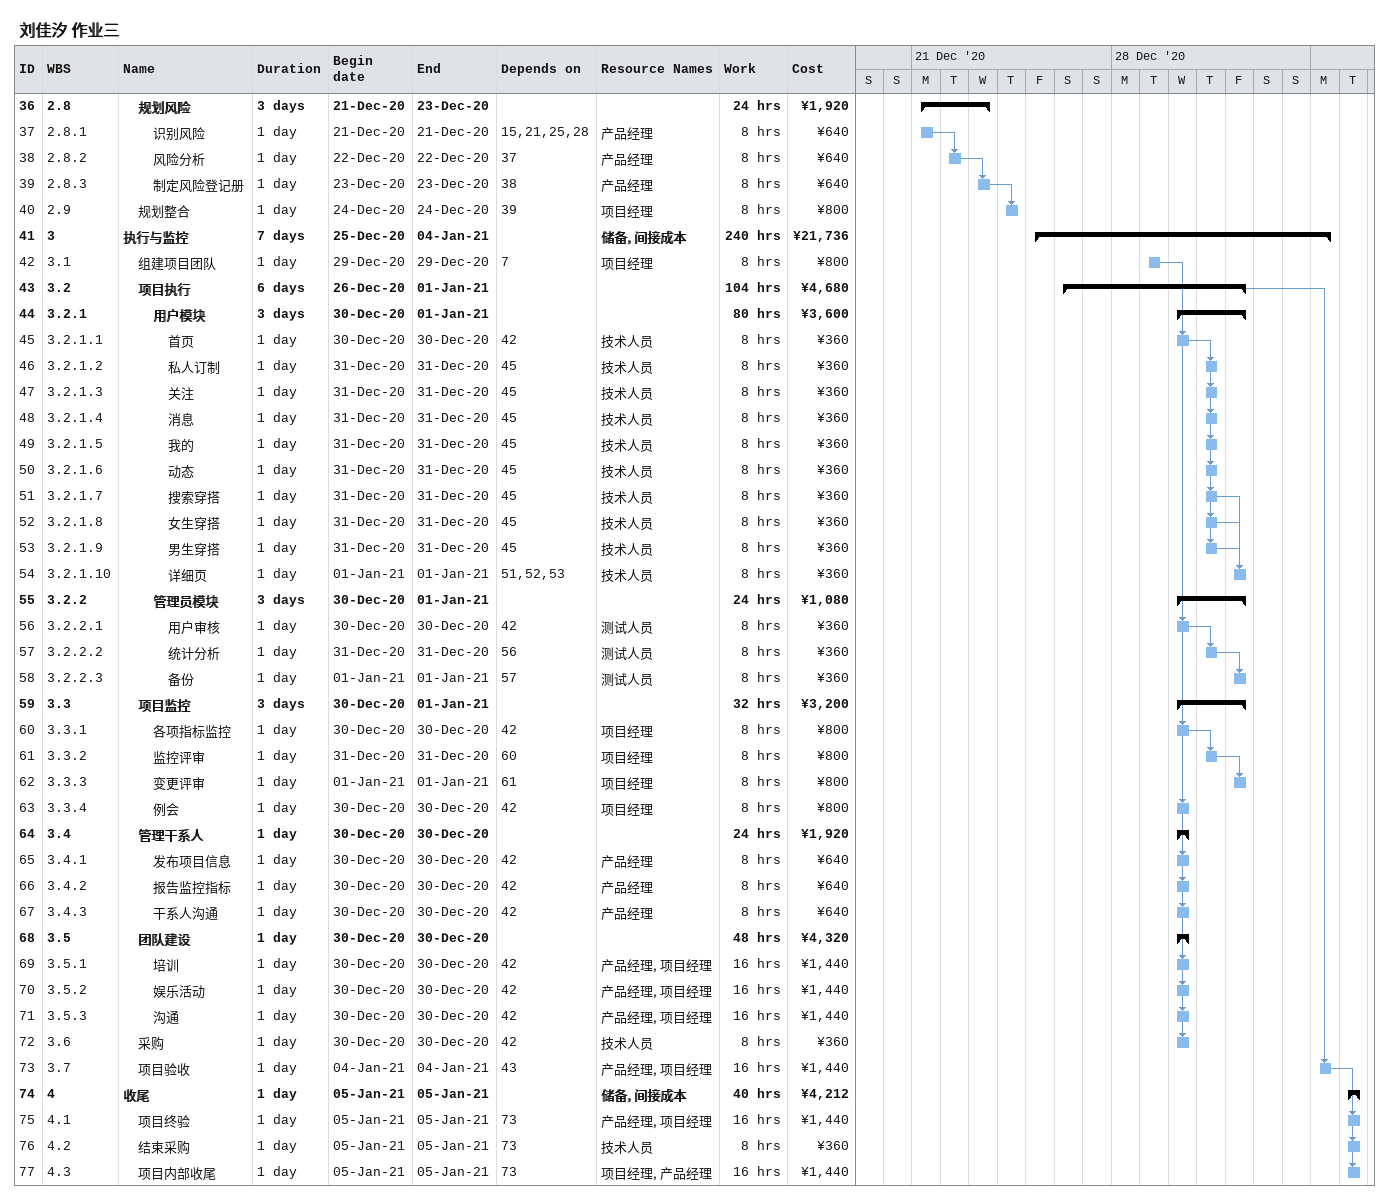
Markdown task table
刘佳汐 作业三

| ID | WBS | Task | Duration | Start | Finish | Predecessors | Resources | Work (h) | Cost (¥) |
|---|---|---|---|---|---|---|---|---|---|
| 36 | 2.8 | **规划风险** | 3d | 2020-12-21 | 2020-12-23 |  |  | 24 | 1920 |
| 37 | 2.8.1 | 识别风险 | 1d | 2020-12-21 | 2020-12-21 | 15, 21, 25, 28 | 产品经理 | 8 | 640 |
| 38 | 2.8.2 | 风险分析 | 1d | 2020-12-22 | 2020-12-22 | 37 | 产品经理 | 8 | 640 |
| 39 | 2.8.3 | 制定风险登记册 | 1d | 2020-12-23 | 2020-12-23 | 38 | 产品经理 | 8 | 640 |
| 40 | 2.9 | 规划整合 | 1d | 2020-12-24 | 2020-12-24 | 39 | 项目经理 | 8 | 800 |
| 41 | 3 | **执行与监控** | 7d | 2020-12-25 | 2021-01-04 |  | 储备, 间接成本 | 240 | 21736 |
| 42 | 3.1 | 组建项目团队 | 1d | 2020-12-29 | 2020-12-29 | 7 | 项目经理 | 8 | 800 |
| 43 | 3.2 | **项目执行** | 6d | 2020-12-26 | 2021-01-01 |  |  | 104 | 4680 |
| 44 | 3.2.1 | **用户模块** | 3d | 2020-12-30 | 2021-01-01 |  |  | 80 | 3600 |
| 45 | 3.2.1.1 | 首页 | 1d | 2020-12-30 | 2020-12-30 | 42 | 技术人员 | 8 | 360 |
| 46 | 3.2.1.2 | 私人订制 | 1d | 2020-12-31 | 2020-12-31 | 45 | 技术人员 | 8 | 360 |
| 47 | 3.2.1.3 | 关注 | 1d | 2020-12-31 | 2020-12-31 | 45 | 技术人员 | 8 | 360 |
| 48 | 3.2.1.4 | 消息 | 1d | 2020-12-31 | 2020-12-31 | 45 | 技术人员 | 8 | 360 |
| 49 | 3.2.1.5 | 我的 | 1d | 2020-12-31 | 2020-12-31 | 45 | 技术人员 | 8 | 360 |
| 50 | 3.2.1.6 | 动态 | 1d | 2020-12-31 | 2020-12-31 | 45 | 技术人员 | 8 | 360 |
| 51 | 3.2.1.7 | 搜索穿搭 | 1d | 2020-12-31 | 2020-12-31 | 45 | 技术人员 | 8 | 360 |
| 52 | 3.2.1.8 | 女生穿搭 | 1d | 2020-12-31 | 2020-12-31 | 45 | 技术人员 | 8 | 360 |
| 53 | 3.2.1.9 | 男生穿搭 | 1d | 2020-12-31 | 2020-12-31 | 45 | 技术人员 | 8 | 360 |
| 54 | 3.2.1.10 | 详细页 | 1d | 2021-01-01 | 2021-01-01 | 51, 52, 53 | 技术人员 | 8 | 360 |
| 55 | 3.2.2 | **管理员模块** | 3d | 2020-12-30 | 2021-01-01 |  |  | 24 | 1080 |
| 56 | 3.2.2.1 | 用户审核 | 1d | 2020-12-30 | 2020-12-30 | 42 | 测试人员 | 8 | 360 |
| 57 | 3.2.2.2 | 统计分析 | 1d | 2020-12-31 | 2020-12-31 | 56 | 测试人员 | 8 | 360 |
| 58 | 3.2.2.3 | 备份 | 1d | 2021-01-01 | 2021-01-01 | 57 | 测试人员 | 8 | 360 |
| 59 | 3.3 | **项目监控** | 3d | 2020-12-30 | 2021-01-01 |  |  | 32 | 3200 |
| 60 | 3.3.1 | 各项指标监控 | 1d | 2020-12-30 | 2020-12-30 | 42 | 项目经理 | 8 | 800 |
| 61 | 3.3.2 | 监控评审 | 1d | 2020-12-31 | 2020-12-31 | 60 | 项目经理 | 8 | 800 |
| 62 | 3.3.3 | 变更评审 | 1d | 2021-01-01 | 2021-01-01 | 61 | 项目经理 | 8 | 800 |
| 63 | 3.3.4 | 例会 | 1d | 2020-12-30 | 2020-12-30 | 42 | 项目经理 | 8 | 800 |
| 64 | 3.4 | **管理干系人** | 1d | 2020-12-30 | 2020-12-30 |  |  | 24 | 1920 |
| 65 | 3.4.1 | 发布项目信息 | 1d | 2020-12-30 | 2020-12-30 | 42 | 产品经理 | 8 | 640 |
| 66 | 3.4.2 | 报告监控指标 | 1d | 2020-12-30 | 2020-12-30 | 42 | 产品经理 | 8 | 640 |
| 67 | 3.4.3 | 干系人沟通 | 1d | 2020-12-30 | 2020-12-30 | 42 | 产品经理 | 8 | 640 |
| 68 | 3.5 | **团队建设** | 1d | 2020-12-30 | 2020-12-30 |  |  | 48 | 4320 |
| 69 | 3.5.1 | 培训 | 1d | 2020-12-30 | 2020-12-30 | 42 | 产品经理, 项目经理 | 16 | 1440 |
| 70 | 3.5.2 | 娱乐活动 | 1d | 2020-12-30 | 2020-12-30 | 42 | 产品经理, 项目经理 | 16 | 1440 |
| 71 | 3.5.3 | 沟通 | 1d | 2020-12-30 | 2020-12-30 | 42 | 产品经理, 项目经理 | 16 | 1440 |
| 72 | 3.6 | 采购 | 1d | 2020-12-30 | 2020-12-30 | 42 | 技术人员 | 8 | 360 |
| 73 | 3.7 | 项目验收 | 1d | 2021-01-04 | 2021-01-04 | 43 | 产品经理, 项目经理 | 16 | 1440 |
| 74 | 4 | **收尾** | 1d | 2021-01-05 | 2021-01-05 |  | 储备, 间接成本 | 40 | 4212 |
| 75 | 4.1 | 项目终验 | 1d | 2021-01-05 | 2021-01-05 | 73 | 产品经理, 项目经理 | 16 | 1440 |
| 76 | 4.2 | 结束采购 | 1d | 2021-01-05 | 2021-01-05 | 73 | 技术人员 | 8 | 360 |
| 77 | 4.3 | 项目内部收尾 | 1d | 2021-01-05 | 2021-01-05 | 73 | 项目经理, 产品经理 | 16 | 1440 |
